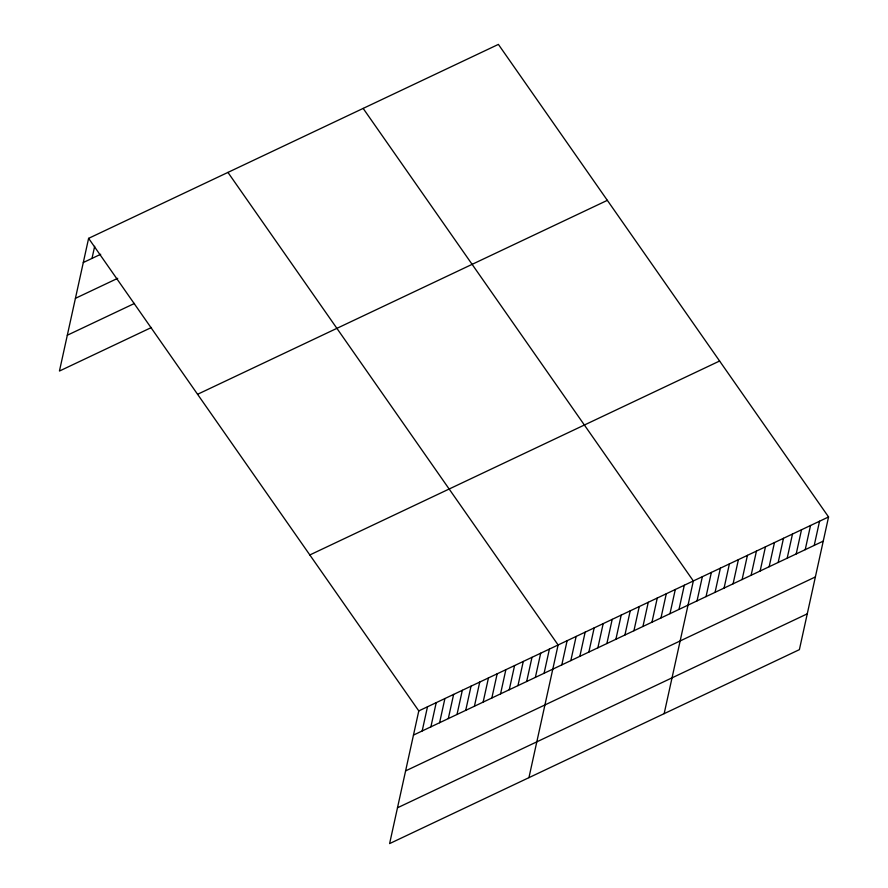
<?xml version="1.0" encoding="UTF-8"?>
<svg xmlns="http://www.w3.org/2000/svg" width="888" height="888" viewBox="0 0 888 888"><rect width="100%" height="100%" fill="white"/><g stroke="black" fill="none" stroke-linecap="round" stroke-linejoin="round"><path stroke-width="1.33" d="M88.611 238.35L418.792 710.9L389.61 843.6L799.389 649.65L828.56 516.96L498.39 44.4L88.611 238.35L59.441 371.04L151.493 327.472M92.008 258.408L94.661 246.32M422.177 730.957L427.494 706.781M430.891 726.839L436.208 702.663M439.593 722.721L444.91 698.534M448.307 718.592L453.624 694.416M457.009 714.474L462.326 690.298M465.723 710.356L471.04 686.18M474.425 706.238L479.742 682.051M483.139 702.108L488.456 677.933M491.841 697.99L497.158 673.814M500.555 693.872L505.86 669.685M509.257 689.743L514.574 665.567M517.959 685.625L523.276 661.449M526.673 681.507L531.99 657.32M535.375 677.389L540.692 653.202M544.089 673.259L549.406 649.084M528.937 777.655L558.108 644.966L227.939 172.405M561.804 664.879L567.121 640.692M570.829 660.605L576.145 636.43M579.842 656.343L585.159 632.156M588.855 652.07L594.172 627.894M597.868 647.807L603.185 623.631M606.881 643.545L612.198 619.358M615.895 639.271L621.212 615.095M624.919 635.009L630.236 610.822M633.932 630.735L639.249 606.56M642.945 626.473L648.262 602.297M651.959 622.211L657.275 598.024M660.972 617.937L666.289 593.761M669.985 613.675L675.302 589.488M678.998 609.401L684.315 585.225M664.157 713.652L693.339 580.963L363.159 108.403M697.036 600.876L702.353 576.689M706.049 596.603L711.366 572.427M715.062 592.34L720.379 568.154M724.075 588.067L729.392 563.891M733.088 583.805L738.405 559.629M742.113 579.542L747.43 555.355M751.126 575.269L756.443 551.093M760.139 571.006L765.456 546.819M769.152 566.733L774.469 542.557M778.166 562.47L783.482 538.295M787.179 558.208L792.496 534.021M796.203 553.934L801.509 529.759M805.216 549.672L810.533 525.485M814.229 545.399L819.546 521.223M83.306 262.526L100.71 254.279M75.425 298.335L117.716 278.321M67.31 335.231L134.488 303.441M197.569 394.294L607.348 200.344M309.834 554.956L719.602 361.016M418.792 710.9L828.56 516.96M413.475 735.086L823.243 541.136M405.594 770.895L815.373 576.945M397.491 807.791L807.259 613.841"/></g></svg>
